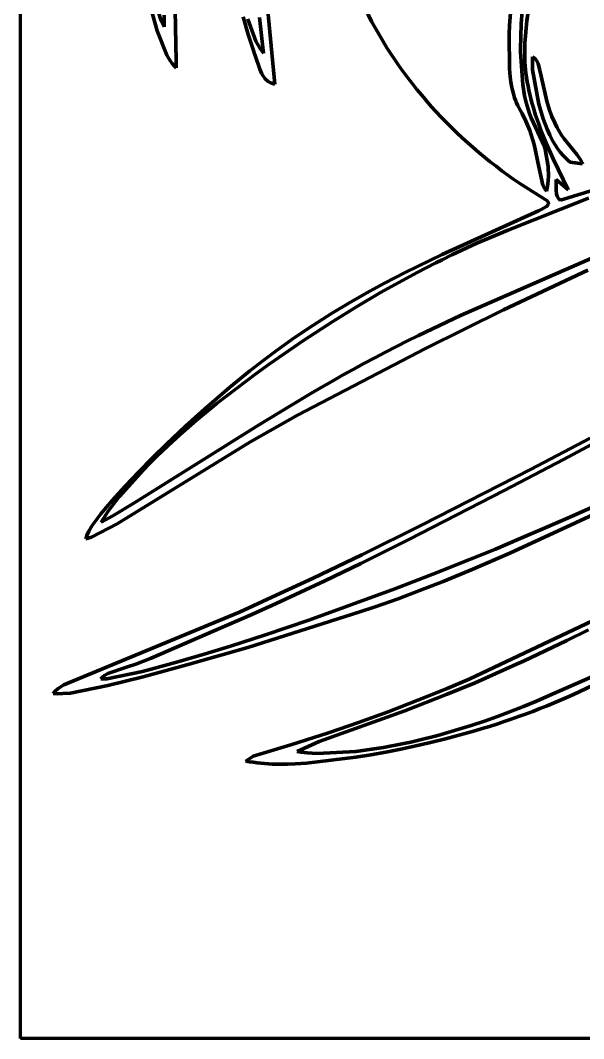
# Model space of a CAD drawing. Header units: millimetres. Extents: x 0 to 9.3, y 0 to 12.
# Drawn here: x 0 to 2.592, y 0 to 4.689 of the extents above; entities that cross this region are included whole.
import ezdxf

# ---------------------------------------------------------------- set-up
doc = ezdxf.new("R2010")
doc.units = ezdxf.units.MM
doc.layers.add('color#212121ff', color=7, linetype='CONTINUOUS', lineweight=100)
doc.layers.add('color#ffffffff', color=7, linetype='CONTINUOUS', lineweight=100)

msp = doc.modelspace()

# ---------------------------------------------------------------- linework, layer by layer
at = {"layer": 'color#212121ff'}
for p, q in [((0.7082, 4.9447), (0.7171, 4.5025)), ((1.1211, 4.9173), (1.1709, 4.3954)), ((0.625, 4.7584), (0.6477, 4.6873)), ((2.3393, 4.7388), (2.3315, 4.6873)), ((0.6187, 4.6787), (0.6041, 4.735)), ((0.6618, 4.6595), (0.6622, 4.7124)), ((1.0482, 4.6245), (1.0251, 4.705)), ((1.0462, 4.6938), (1.0839, 4.5928)), ((1.1048, 4.6607), (1.1007, 4.7019)), ((1.6166, 4.6841), (1.5986, 4.7182)), ((2.2563, 4.7234), (2.2507, 4.6648)), ((2.3049, 4.6735), (2.3096, 4.7319)), ((0.6296, 4.6414), (0.6187, 4.6787)), ((0.6477, 4.6873), (0.6618, 4.6595)), ((1.1092, 4.6195), (1.1048, 4.6607)), ((1.6353, 4.6504), (1.6166, 4.6841)), ((1.6521, 4.6209), (1.6353, 4.6504)), ((2.2507, 4.6648), (2.2498, 4.6255)), ((2.3019, 4.5566), (2.3049, 4.6735)), ((2.3274, 4.6529), (2.3242, 4.6184)), ((2.3315, 4.6873), (2.3274, 4.6529)), ((0.6737, 4.5289), (0.6296, 4.6414)), ((1.0738, 4.5448), (1.0482, 4.6245)), ((1.1139, 4.5783), (1.1092, 4.6195)), ((1.6694, 4.5917), (1.6521, 4.6209)), ((2.2498, 4.6255), (2.2515, 4.4652)), ((2.3242, 4.6184), (2.3221, 4.5838)), ((1.0839, 4.5928), (1.1045, 4.5564)), ((1.1045, 4.5564), (1.119, 4.5372)), ((1.119, 4.5372), (1.1139, 4.5783)), ((1.6872, 4.5628), (1.6694, 4.5917)), ((1.7056, 4.5343), (1.6872, 4.5628)), ((2.3019, 4.542), (2.3019, 4.5566)), ((2.3221, 4.5838), (2.3212, 4.5492)), ((2.3212, 4.5492), (2.3212, 4.5319)), ((0.6871, 4.5058), (0.6737, 4.5289)), ((0.6989, 4.4896), (0.6871, 4.5058)), ((0.7171, 4.5025), (0.7173, 4.4697)), ((1.0762, 4.5393), (1.0738, 4.5448)), ((1.0808, 4.5276), (1.0762, 4.5393)), ((1.1022, 4.4644), (1.0808, 4.5276)), ((1.7244, 4.5061), (1.7056, 4.5343)), ((1.7436, 4.4782), (1.7244, 4.5061)), ((2.312, 4.3937), (2.3019, 4.542)), ((2.3212, 4.5319), (2.3215, 4.5146)), ((2.3215, 4.5146), (2.3222, 4.4973)), ((2.3565, 4.4985), (2.3577, 4.5214)), ((2.3577, 4.5214), (2.3638, 4.5172)), ((2.3638, 4.5172), (2.369, 4.5126)), ((2.369, 4.5126), (2.3755, 4.5047)), ((2.3755, 4.5047), (2.3834, 4.4898)), ((0.7077, 4.4794), (0.6989, 4.4896)), ((0.7173, 4.4697), (0.7077, 4.4794)), ((1.1101, 4.4463), (1.1022, 4.4644)), ((1.7634, 4.4507), (1.7436, 4.4782)), ((2.2515, 4.4652), (2.2546, 4.4284)), ((2.3222, 4.4973), (2.3232, 4.4799)), ((2.3232, 4.4799), (2.3247, 4.4626)), ((2.3247, 4.4626), (2.3265, 4.4453)), ((2.3576, 4.4604), (2.3565, 4.4985)), ((2.386, 4.3027), (2.3576, 4.4604)), ((2.3834, 4.4898), (2.3974, 4.4325)), ((1.1163, 4.4351), (1.1101, 4.4463)), ((1.1197, 4.4298), (1.1163, 4.4351)), ((1.1234, 4.4248), (1.1197, 4.4298)), ((1.1273, 4.4201), (1.1234, 4.4248)), ((1.1315, 4.4156), (1.1273, 4.4201)), ((1.1361, 4.4115), (1.1315, 4.4156)), ((1.1409, 4.4078), (1.1361, 4.4115)), ((1.1461, 4.4044), (1.1409, 4.4078)), ((1.7836, 4.4235), (1.7634, 4.4507)), ((1.8043, 4.3967), (1.7836, 4.4235)), ((2.2546, 4.4284), (2.2578, 4.404)), ((2.3265, 4.4453), (2.3294, 4.4256)), ((2.3294, 4.4256), (2.3327, 4.4061)), ((2.3974, 4.4325), (2.4228, 4.3171)), ((1.1517, 4.4015), (1.1461, 4.4044)), ((1.1577, 4.399), (1.1517, 4.4015)), ((1.1641, 4.3969), (1.1577, 4.399)), ((1.1709, 4.3954), (1.1641, 4.3969)), ((1.8254, 4.3702), (1.8043, 4.3967)), ((1.8469, 4.344), (1.8254, 4.3702)), ((2.2578, 4.404), (2.2622, 4.38)), ((2.2622, 4.38), (2.2648, 4.368)), ((2.2648, 4.368), (2.2678, 4.3562)), ((2.3207, 4.3414), (2.312, 4.3937)), ((2.3327, 4.4061), (2.3363, 4.3866)), ((2.3363, 4.3866), (2.3403, 4.3673)), ((2.3403, 4.3673), (2.3447, 4.348)), ((1.8689, 4.3183), (1.8469, 4.344)), ((1.8913, 4.2928), (1.8689, 4.3183)), ((2.2678, 4.3562), (2.2711, 4.3444)), ((2.2711, 4.3444), (2.2748, 4.3327)), ((2.2748, 4.3327), (2.2789, 4.3212)), ((2.2789, 4.3212), (2.2834, 4.3097)), ((2.3278, 4.3104), (2.3207, 4.3414)), ((2.3447, 4.348), (2.3494, 4.3289)), ((2.3494, 4.3289), (2.3544, 4.3098)), ((2.4228, 4.3171), (2.4354, 4.276)), ((1.9141, 4.2678), (1.8913, 4.2928)), ((1.9373, 4.2431), (1.9141, 4.2678)), ((2.2834, 4.3097), (2.2883, 4.2984)), ((2.2883, 4.2984), (2.2937, 4.2871)), ((2.2937, 4.2871), (2.2995, 4.276)), ((2.2995, 4.276), (2.309, 4.2593)), ((2.3366, 4.2798), (2.3278, 4.3104)), ((2.3434, 4.2597), (2.3366, 4.2798)), ((2.3544, 4.3098), (2.3598, 4.2908)), ((2.3598, 4.2908), (2.3713, 4.253)), ((2.4062, 4.235), (2.386, 4.3027)), ((2.4354, 4.276), (2.4466, 4.2459)), ((1.9609, 4.2187), (1.9373, 4.2431)), ((2.309, 4.2593), (2.3261, 4.2252)), ((2.3261, 4.2252), (2.3444, 4.1812)), ((2.3512, 4.2398), (2.3434, 4.2597)), ((2.4104, 4.1115), (2.3512, 4.2398)), ((2.3713, 4.253), (2.3839, 4.2156)), ((2.4242, 4.1874), (2.4062, 4.235)), ((2.4466, 4.2459), (2.4595, 4.2165)), ((1.9849, 4.1948), (1.9609, 4.2187)), ((2.0092, 4.1712), (1.9849, 4.1948)), ((2.3444, 4.1812), (2.3649, 4.1176)), ((2.3839, 4.2156), (2.3975, 4.1784)), ((2.3975, 4.1784), (2.4196, 4.1233)), ((2.4367, 4.1596), (2.4242, 4.1874)), ((2.4595, 4.2165), (2.469, 4.1974)), ((2.469, 4.1974), (2.4795, 4.1787)), ((2.4795, 4.1787), (2.491, 4.1604)), ((2.0339, 4.148), (2.0092, 4.1712)), ((2.059, 4.1252), (2.0339, 4.148)), ((2.4508, 4.1328), (2.4367, 4.1596)), ((2.4612, 4.1155), (2.4508, 4.1328)), ((2.491, 4.1604), (2.5034, 4.1427)), ((2.5034, 4.1427), (2.5629, 4.0703)), ((2.0844, 4.1027), (2.059, 4.1252)), ((2.1102, 4.0806), (2.0844, 4.1027)), ((2.1362, 4.059), (2.1102, 4.0806)), ((2.3649, 4.1176), (2.3867, 4.0148)), ((2.4151, 4.0958), (2.4104, 4.1115)), ((2.4293, 4.0163), (2.4151, 4.0958)), ((2.4196, 4.1233), (2.4515, 4.0508)), ((2.4724, 4.0987), (2.4612, 4.1155)), ((2.4845, 4.0826), (2.4724, 4.0987)), ((2.4976, 4.0672), (2.4845, 4.0826)), ((2.1626, 4.0377), (2.1362, 4.059)), ((2.1893, 4.0168), (2.1626, 4.0377)), ((2.4515, 4.0508), (2.5211, 3.9087)), ((2.5045, 4.0598), (2.4976, 4.0672)), ((2.5116, 4.0526), (2.5045, 4.0598)), ((2.519, 4.0456), (2.5116, 4.0526)), ((2.5209, 4.0437), (2.519, 4.0456)), ((2.531, 4.0362), (2.5209, 4.0437)), ((2.5871, 4.0276), (2.531, 4.0362)), ((2.5629, 4.0703), (2.5791, 4.0458)), ((2.5791, 4.0458), (2.5854, 4.0323)), ((2.2164, 3.9963), (2.1893, 4.0168)), ((2.2437, 3.9763), (2.2164, 3.9963)), ((2.3867, 4.0148), (2.405, 3.9307)), ((2.4309, 3.9692), (2.4293, 4.0163)), ((2.5854, 4.0323), (2.5871, 4.0276)), ((2.2712, 3.9566), (2.2437, 3.9763)), ((2.2991, 3.9373), (2.2712, 3.9566)), ((2.4281, 3.9356), (2.4309, 3.9692)), ((2.4666, 3.9564), (2.4653, 3.9064)), ((2.5211, 3.9087), (2.4666, 3.9564)), ((2.4269, 3.8568), (2.2991, 3.9373)), ((2.405, 3.9307), (2.4142, 3.9126)), ((2.4142, 3.9126), (2.4216, 3.9025)), ((2.4216, 3.9025), (2.4232, 3.9091)), ((2.4232, 3.9091), (2.4281, 3.9356)), ((2.4653, 3.9064), (2.4673, 3.8888)), ((2.4863, 3.8608), (2.6765, 3.9194)), ((2.6147, 3.8707), (2.2397, 3.7213)), ((2.4282, 3.8542), (2.4269, 3.8568)), ((2.4292, 3.8516), (2.4282, 3.8542)), ((2.4298, 3.8492), (2.4292, 3.8516)), ((2.43, 3.8469), (2.4298, 3.8492)), ((2.4299, 3.8447), (2.43, 3.8469)), ((2.4673, 3.8888), (2.4705, 3.8791)), ((2.4705, 3.8791), (2.4737, 3.8731)), ((2.4737, 3.8731), (2.4779, 3.8677)), ((2.4779, 3.8677), (2.4804, 3.8652)), ((2.4804, 3.8652), (2.4832, 3.8629)), ((2.4832, 3.8629), (2.4863, 3.8608)), ((1.9412, 3.6111), (2.3839, 3.8115)), ((2.3839, 3.8115), (2.3962, 3.8185)), ((2.3962, 3.8185), (2.4219, 3.8322)), ((2.4219, 3.8322), (2.4267, 3.837)), ((2.4267, 3.837), (2.4288, 3.8407)), ((2.4288, 3.8407), (2.4299, 3.8447)), ((2.2397, 3.7213), (2.1003, 3.6627)), ((2.0252, 3.3295), (2.7762, 3.6583)), ((2.1003, 3.6627), (2.0314, 3.6314)), ((1.7713, 3.5284), (1.9412, 3.6111)), ((2.0314, 3.6314), (1.986, 3.6095)), ((1.9122, 3.5723), (1.8266, 3.5281)), ((1.9409, 3.5867), (1.9122, 3.5723)), ((1.986, 3.6095), (1.9409, 3.5867)), ((1.6755, 3.4784), (1.7713, 3.5284)), ((1.8266, 3.5281), (1.7419, 3.4823)), ((2.6117, 3.5385), (2.2233, 3.3559)), ((1.6081, 3.442), (1.6755, 3.4784)), ((1.7419, 3.4823), (1.658, 3.435)), ((1.5192, 3.3916), (1.6081, 3.442)), ((1.658, 3.435), (1.5474, 3.3697)), ((3.9666, 3.45), (2.4989, 2.6668)), ((1.4315, 3.339), (1.5192, 3.3916)), ((1.3453, 3.2842), (1.4315, 3.339)), ((1.5474, 3.3697), (1.4382, 3.3021)), ((1.8641, 3.2531), (2.0252, 3.3295)), ((2.2233, 3.3559), (1.8646, 3.1772)), ((1.2605, 3.2271), (1.3453, 3.2842)), ((1.4382, 3.3021), (1.3036, 3.2146)), ((1.7815, 3.2126), (1.8321, 3.2374)), ((1.8321, 3.2374), (1.8641, 3.2531)), ((1.3036, 3.2146), (1.1447, 3.1057)), ((1.1774, 3.1678), (1.2605, 3.2271)), ((1.7311, 3.1874), (1.7815, 3.2126)), ((1.1161, 3.1217), (1.1774, 3.1678)), ((1.8646, 3.1772), (1.2755, 2.8716)), ((1.6311, 3.1354), (1.6809, 3.1616)), ((1.6809, 3.1616), (1.7311, 3.1874)), ((1.0558, 3.0744), (1.1161, 3.1217)), ((1.1447, 3.1057), (1.0843, 3.0619)), ((1.532, 3.0818), (1.5814, 3.1088)), ((1.5814, 3.1088), (1.6311, 3.1354)), ((1.0843, 3.0619), (0.9062, 2.9264)), ((0.9629, 2.9983), (1.0558, 3.0744)), ((1.4339, 3.0266), (1.4829, 3.0544)), ((1.4829, 3.0544), (1.532, 3.0818)), ((1.3851, 2.9986), (1.4339, 3.0266)), ((0.849, 2.9006), (0.9629, 2.9983)), ((1.2396, 2.9126), (1.3364, 2.9702)), ((1.3364, 2.9702), (1.3851, 2.9986)), ((0.9062, 2.9264), (0.81, 2.8476)), ((1.0953, 2.8246), (1.2396, 2.9126)), ((0.7598, 2.8202), (0.849, 2.9006)), ((1.2755, 2.8716), (1.0558, 2.7465)), ((0.522, 2.4662), (1.0953, 2.8246)), ((0.6724, 2.7379), (0.7598, 2.8202)), ((0.81, 2.8476), (0.7349, 2.7823)), ((0.7349, 2.7823), (0.6799, 2.7319)), ((1.0558, 2.7465), (0.4448, 2.3706)), ((0.6082, 2.6748), (0.6724, 2.7379)), ((0.6799, 2.7319), (0.6262, 2.6802)), ((2.3472, 2.6208), (2.6224, 2.7652)), ((0.5452, 2.6105), (0.6082, 2.6748)), ((0.6262, 2.6802), (0.5912, 2.6448)), ((0.5912, 2.6448), (0.566, 2.6195)), ((2.4989, 2.6668), (2.2262, 2.5236)), ((0.566, 2.6195), (0.4544, 2.4953)), ((0.4834, 2.545), (0.5452, 2.6105)), ((1.8494, 2.3659), (2.3472, 2.6208)), ((0.4229, 2.4783), (0.4834, 2.545)), ((0.4544, 2.4953), (0.4045, 2.4284)), ((2.2262, 2.5236), (1.7877, 2.2981)), ((0.3699, 2.416), (0.4229, 2.4783)), ((0.426, 2.4074), (0.522, 2.4662)), ((2.5292, 2.4013), (2.6427, 2.4522)), ((2.7481, 2.4654), (2.5556, 2.3755)), ((0.3302, 2.3622), (0.3699, 2.416)), ((0.4045, 2.4284), (0.3723, 2.3783)), ((0.3723, 2.3783), (0.426, 2.4074)), ((2.4153, 2.3514), (2.5292, 2.4013)), ((0.3156, 2.3365), (0.3302, 2.3622)), ((0.4448, 2.3706), (0.3281, 2.3092)), ((1.5709, 2.2282), (1.8494, 2.3659)), ((2.5556, 2.3755), (2.2528, 2.2356)), ((2.3009, 2.3024), (2.4153, 2.3514)), ((0.3013, 2.3021), (0.3064, 2.3162)), ((0.3281, 2.3092), (0.3013, 2.3021)), ((0.3064, 2.3162), (0.3156, 2.3365)), ((1.7877, 2.2981), (1.5669, 2.1884)), ((2.1861, 2.2545), (2.3009, 2.3024)), ((2.0709, 2.2074), (2.1861, 2.2545)), ((1.3468, 2.1206), (1.5709, 2.2282)), ((1.8976, 2.1383), (2.0709, 2.2074)), ((2.2528, 2.2356), (2.0827, 2.1618)), ((1.5669, 2.1884), (1.4005, 2.108)), ((2.0827, 2.1618), (1.9457, 2.1054)), ((1.1779, 2.0417), (1.3468, 2.1206)), ((1.7236, 2.0709), (1.8976, 2.1383)), ((1.4005, 2.108), (1.289, 2.0554)), ((1.3272, 1.9267), (1.7236, 2.0709)), ((1.8422, 2.0648), (1.738, 2.0258)), ((1.9457, 2.1054), (1.8422, 2.0648)), ((1.0083, 1.9645), (1.1779, 2.0417)), ((1.289, 2.0554), (1.1771, 2.0038)), ((1.738, 2.0258), (1.6333, 1.9886)), ((1.1771, 2.0038), (1.0648, 1.9531)), ((1.6333, 1.9886), (1.563, 1.9648)), ((2.0648, 1.6555), (2.7821, 1.9952)), ((0.2632, 1.6553), (0.9829, 1.9529)), ((1.0648, 1.9531), (0.9519, 1.9035)), ((0.9829, 1.9529), (1.0083, 1.9645)), ((1.563, 1.9648), (1.0464, 1.8014)), ((1.1275, 1.8587), (1.3272, 1.9267)), ((0.8953, 1.8792), (0.6024, 1.7514)), ((0.9519, 1.9035), (0.8953, 1.8792)), ((2.6141, 1.8828), (2.515, 1.8339)), ((3.2189, 1.9054), (2.5453, 1.5845)), ((0.9669, 1.807), (1.1275, 1.8587)), ((2.515, 1.8339), (2.4154, 1.7859)), ((2.4337, 1.5795), (3.0811, 1.8652)), ((1.0464, 1.8014), (0.7661, 1.7205)), ((0.8459, 1.77), (0.9669, 1.807)), ((2.4154, 1.7859), (2.3154, 1.7389)), ((0.6024, 1.7514), (0.5312, 1.7248)), ((0.7244, 1.7346), (0.8459, 1.77)), ((2.3154, 1.7389), (2.2838, 1.724)), ((0.3975, 1.6575), (0.5616, 1.6902)), ((0.4877, 1.7108), (0.4026, 1.6812)), ((0.5312, 1.7248), (0.4877, 1.7108)), ((0.5616, 1.6902), (0.6024, 1.701)), ((0.7661, 1.7205), (0.5649, 1.6666)), ((0.6024, 1.701), (0.7244, 1.7346)), ((2.2838, 1.724), (2.1887, 1.6807)), ((0.2004, 1.6286), (0.2632, 1.6553)), ((0.377, 1.6634), (0.3706, 1.6568)), ((0.3706, 1.6568), (0.3975, 1.6575)), ((0.3874, 1.6719), (0.377, 1.6634)), ((0.4026, 1.6812), (0.3874, 1.6719)), ((0.5649, 1.6666), (0.4031, 1.6261)), ((1.9643, 1.6127), (2.0648, 1.6555)), ((2.1887, 1.6807), (2.0929, 1.639)), ((0.1515, 1.5892), (0.1603, 1.5999)), ((0.1603, 1.5999), (0.1737, 1.612)), ((0.1737, 1.612), (0.2004, 1.6286)), ((0.4031, 1.6261), (0.2305, 1.5913)), ((1.8293, 1.5578), (1.9643, 1.6127)), ((2.0929, 1.639), (1.9641, 1.5856)), ((0.1691, 1.5883), (0.1515, 1.5892)), ((0.1955, 1.5885), (0.1691, 1.5883)), ((0.2305, 1.5913), (0.1955, 1.5885)), ((1.6934, 1.5055), (1.8293, 1.5578)), ((1.9641, 1.5856), (1.7693, 1.5097)), ((2.3156, 1.5299), (2.3749, 1.5542)), ((2.3749, 1.5542), (2.4337, 1.5795)), ((2.4887, 1.5596), (2.4563, 1.5459)), ((2.5209, 1.5737), (2.4887, 1.5596)), ((2.5453, 1.5845), (2.5209, 1.5737)), ((1.7693, 1.5097), (1.3756, 1.3687)), ((1.5564, 1.4558), (1.6934, 1.5055)), ((2.1958, 1.4839), (2.2559, 1.5064)), ((2.2559, 1.5064), (2.3156, 1.5299)), ((2.3584, 1.5069), (2.3255, 1.4946)), ((2.3912, 1.5195), (2.3584, 1.5069)), ((2.4238, 1.5326), (2.3912, 1.5195)), ((2.4563, 1.5459), (2.4238, 1.5326)), ((1.4187, 1.4084), (1.5564, 1.4558)), ((2.0745, 1.442), (2.1354, 1.4624)), ((2.1354, 1.4624), (2.1958, 1.4839)), ((2.2261, 1.4596), (2.1928, 1.4485)), ((2.2594, 1.4709), (2.2261, 1.4596)), ((2.2925, 1.4826), (2.2594, 1.4709)), ((2.3255, 1.4946), (2.2925, 1.4826)), ((1.2453, 1.3526), (1.4187, 1.4084)), ((1.9518, 1.4049), (1.9826, 1.4137)), ((1.9826, 1.4137), (2.0133, 1.4229)), ((2.0133, 1.4229), (2.044, 1.4323)), ((2.0583, 1.4077), (2.0245, 1.3982)), ((2.044, 1.4323), (2.0745, 1.442)), ((2.0921, 1.4174), (2.0583, 1.4077)), ((2.1257, 1.4275), (2.0921, 1.4174)), ((2.1593, 1.4379), (2.1257, 1.4275)), ((2.1928, 1.4485), (2.1593, 1.4379)), ((1.3756, 1.3687), (1.2732, 1.3229)), ((1.7651, 1.359), (1.7964, 1.3658)), ((1.7964, 1.3658), (1.8277, 1.3729)), ((1.8883, 1.3634), (1.8198, 1.3477)), ((1.8277, 1.3729), (1.8588, 1.3804)), ((1.8588, 1.3804), (1.8899, 1.3882)), ((1.9565, 1.3802), (1.8883, 1.3634)), ((1.8899, 1.3882), (1.9209, 1.3964)), ((1.9209, 1.3964), (1.9518, 1.4049)), ((2.0245, 1.3982), (1.9565, 1.3802)), ((1.0709, 1.3004), (1.2453, 1.3526)), ((1.2732, 1.3229), (1.2916, 1.3193)), ((1.2916, 1.3193), (1.3195, 1.3154)), ((1.3195, 1.3154), (1.3661, 1.3123)), ((1.3661, 1.3123), (1.5437, 1.3226)), ((1.5437, 1.3226), (1.5756, 1.3266)), ((1.5756, 1.3266), (1.6073, 1.331)), ((1.6073, 1.331), (1.639, 1.3358)), ((1.682, 1.3197), (1.6129, 1.3073)), ((1.639, 1.3358), (1.6707, 1.341)), ((1.6707, 1.341), (1.7022, 1.3466)), ((1.751, 1.3332), (1.682, 1.3197)), ((1.7022, 1.3466), (1.7337, 1.3526)), ((1.7337, 1.3526), (1.7651, 1.359)), ((1.8198, 1.3477), (1.751, 1.3332)), ((1.0373, 1.2784), (1.0709, 1.3004)), ((1.0547, 1.2752), (1.0373, 1.2784)), ((1.072, 1.2724), (1.0547, 1.2752)), ((1.0894, 1.27), (1.072, 1.2724)), ((1.1068, 1.2681), (1.0894, 1.27)), ((1.1242, 1.2665), (1.1068, 1.2681)), ((1.1417, 1.2652), (1.1242, 1.2665)), ((1.3168, 1.2689), (1.2642, 1.2652)), ((1.5436, 1.2959), (1.3168, 1.2689)), ((1.6129, 1.3073), (1.5436, 1.2959)), ((1.1591, 1.2643), (1.1417, 1.2652)), ((1.1941, 1.2635), (1.1591, 1.2643)), ((1.2292, 1.2639), (1.1941, 1.2635)), ((1.2642, 1.2652), (1.2292, 1.2639))]:
    msp.add_line(p, q, dxfattribs=at)
at = {"layer": 'color#ffffffff'}
for p, q in [((0, 0), (0, 12.0417)), ((0.7171, 4.5025), (0.7082, 4.9447)), ((1.1709, 4.3954), (1.1211, 4.9173)), ((0.6477, 4.6873), (0.625, 4.7584)), ((2.3315, 4.6873), (2.3393, 4.7388)), ((0.6041, 4.735), (0.6187, 4.6787)), ((0.6622, 4.7124), (0.6618, 4.6595)), ((1.0251, 4.705), (1.0482, 4.6245)), ((1.0839, 4.5928), (1.0462, 4.6938)), ((1.1007, 4.7019), (1.1048, 4.6607)), ((1.5986, 4.7182), (1.6166, 4.6841)), ((2.2507, 4.6648), (2.2563, 4.7234)), ((2.3096, 4.7319), (2.3049, 4.6735)), ((0.6187, 4.6787), (0.6296, 4.6414)), ((0.6618, 4.6595), (0.6477, 4.6873)), ((1.1048, 4.6607), (1.1092, 4.6195)), ((1.6166, 4.6841), (1.6353, 4.6504)), ((1.6353, 4.6504), (1.6521, 4.6209)), ((2.2498, 4.6255), (2.2507, 4.6648)), ((2.3049, 4.6735), (2.3019, 4.5566)), ((2.3242, 4.6184), (2.3274, 4.6529)), ((2.3274, 4.6529), (2.3315, 4.6873)), ((0.6296, 4.6414), (0.6737, 4.5289)), ((1.0482, 4.6245), (1.0738, 4.5448)), ((1.1092, 4.6195), (1.1139, 4.5783)), ((1.6521, 4.6209), (1.6694, 4.5917)), ((2.2515, 4.4652), (2.2498, 4.6255)), ((2.3221, 4.5838), (2.3242, 4.6184)), ((1.1045, 4.5564), (1.0839, 4.5928)), ((1.119, 4.5372), (1.1045, 4.5564)), ((1.1139, 4.5783), (1.119, 4.5372)), ((1.6694, 4.5917), (1.6872, 4.5628)), ((1.6872, 4.5628), (1.7056, 4.5343)), ((2.3019, 4.5566), (2.3019, 4.542)), ((2.3212, 4.5492), (2.3221, 4.5838)), ((2.3212, 4.5319), (2.3212, 4.5492)), ((0.6737, 4.5289), (0.6871, 4.5058)), ((0.6871, 4.5058), (0.6989, 4.4896)), ((0.7173, 4.4697), (0.7171, 4.5025)), ((1.0738, 4.5448), (1.0762, 4.5393)), ((1.0762, 4.5393), (1.0808, 4.5276)), ((1.0808, 4.5276), (1.1022, 4.4644)), ((1.7056, 4.5343), (1.7244, 4.5061)), ((1.7244, 4.5061), (1.7436, 4.4782)), ((2.3019, 4.542), (2.312, 4.3937)), ((2.3215, 4.5146), (2.3212, 4.5319)), ((2.3222, 4.4973), (2.3215, 4.5146)), ((2.3577, 4.5214), (2.3565, 4.4985)), ((2.3638, 4.5172), (2.3577, 4.5214)), ((2.369, 4.5126), (2.3638, 4.5172)), ((2.3755, 4.5047), (2.369, 4.5126)), ((2.3834, 4.4898), (2.3755, 4.5047)), ((0.6989, 4.4896), (0.7077, 4.4794)), ((0.7077, 4.4794), (0.7173, 4.4697)), ((1.1022, 4.4644), (1.1101, 4.4463)), ((1.7436, 4.4782), (1.7634, 4.4507)), ((2.2546, 4.4284), (2.2515, 4.4652)), ((2.3232, 4.4799), (2.3222, 4.4973)), ((2.3247, 4.4626), (2.3232, 4.4799)), ((2.3265, 4.4453), (2.3247, 4.4626)), ((2.3565, 4.4985), (2.3576, 4.4604)), ((2.3576, 4.4604), (2.386, 4.3027)), ((2.3974, 4.4325), (2.3834, 4.4898)), ((1.1101, 4.4463), (1.1163, 4.4351)), ((1.1163, 4.4351), (1.1197, 4.4298)), ((1.1197, 4.4298), (1.1234, 4.4248)), ((1.1234, 4.4248), (1.1273, 4.4201)), ((1.1273, 4.4201), (1.1315, 4.4156)), ((1.1315, 4.4156), (1.1361, 4.4115)), ((1.1361, 4.4115), (1.1409, 4.4078)), ((1.1409, 4.4078), (1.1461, 4.4044)), ((1.7634, 4.4507), (1.7836, 4.4235)), ((1.7836, 4.4235), (1.8043, 4.3967)), ((2.2578, 4.404), (2.2546, 4.4284)), ((2.3294, 4.4256), (2.3265, 4.4453)), ((2.3327, 4.4061), (2.3294, 4.4256)), ((2.4228, 4.3171), (2.3974, 4.4325)), ((1.1461, 4.4044), (1.1517, 4.4015)), ((1.1517, 4.4015), (1.1577, 4.399)), ((1.1577, 4.399), (1.1641, 4.3969)), ((1.1641, 4.3969), (1.1709, 4.3954)), ((1.8043, 4.3967), (1.8254, 4.3702)), ((1.8254, 4.3702), (1.8469, 4.344)), ((2.2622, 4.38), (2.2578, 4.404)), ((2.2648, 4.368), (2.2622, 4.38)), ((2.2678, 4.3562), (2.2648, 4.368)), ((2.312, 4.3937), (2.3207, 4.3414)), ((2.3363, 4.3866), (2.3327, 4.4061)), ((2.3403, 4.3673), (2.3363, 4.3866)), ((2.3447, 4.348), (2.3403, 4.3673)), ((1.8469, 4.344), (1.8689, 4.3183)), ((1.8689, 4.3183), (1.8913, 4.2928)), ((2.2711, 4.3444), (2.2678, 4.3562)), ((2.2748, 4.3327), (2.2711, 4.3444)), ((2.2789, 4.3212), (2.2748, 4.3327)), ((2.2834, 4.3097), (2.2789, 4.3212)), ((2.3207, 4.3414), (2.3278, 4.3104)), ((2.3494, 4.3289), (2.3447, 4.348)), ((2.3544, 4.3098), (2.3494, 4.3289)), ((2.4354, 4.276), (2.4228, 4.3171)), ((1.8913, 4.2928), (1.9141, 4.2678)), ((1.9141, 4.2678), (1.9373, 4.2431)), ((2.2883, 4.2984), (2.2834, 4.3097)), ((2.2937, 4.2871), (2.2883, 4.2984)), ((2.2995, 4.276), (2.2937, 4.2871)), ((2.309, 4.2593), (2.2995, 4.276)), ((2.3278, 4.3104), (2.3366, 4.2798)), ((2.3366, 4.2798), (2.3434, 4.2597)), ((2.3598, 4.2908), (2.3544, 4.3098)), ((2.3713, 4.253), (2.3598, 4.2908)), ((2.386, 4.3027), (2.4062, 4.235)), ((2.4466, 4.2459), (2.4354, 4.276)), ((1.9373, 4.2431), (1.9609, 4.2187)), ((2.3261, 4.2252), (2.309, 4.2593)), ((2.3444, 4.1812), (2.3261, 4.2252)), ((2.3434, 4.2597), (2.3512, 4.2398)), ((2.3512, 4.2398), (2.4104, 4.1115)), ((2.3839, 4.2156), (2.3713, 4.253)), ((2.4062, 4.235), (2.4242, 4.1874)), ((2.4595, 4.2165), (2.4466, 4.2459)), ((1.9609, 4.2187), (1.9849, 4.1948)), ((1.9849, 4.1948), (2.0092, 4.1712)), ((2.3649, 4.1176), (2.3444, 4.1812)), ((2.3975, 4.1784), (2.3839, 4.2156)), ((2.4196, 4.1233), (2.3975, 4.1784)), ((2.4242, 4.1874), (2.4367, 4.1596)), ((2.469, 4.1974), (2.4595, 4.2165)), ((2.4795, 4.1787), (2.469, 4.1974)), ((2.491, 4.1604), (2.4795, 4.1787)), ((2.0092, 4.1712), (2.0339, 4.148)), ((2.0339, 4.148), (2.059, 4.1252)), ((2.4367, 4.1596), (2.4508, 4.1328)), ((2.4508, 4.1328), (2.4612, 4.1155)), ((2.5034, 4.1427), (2.491, 4.1604)), ((2.5629, 4.0703), (2.5034, 4.1427)), ((2.059, 4.1252), (2.0844, 4.1027)), ((2.0844, 4.1027), (2.1102, 4.0806)), ((2.1102, 4.0806), (2.1362, 4.059)), ((2.3867, 4.0148), (2.3649, 4.1176)), ((2.4104, 4.1115), (2.4151, 4.0958)), ((2.4151, 4.0958), (2.4293, 4.0163)), ((2.4515, 4.0508), (2.4196, 4.1233)), ((2.4612, 4.1155), (2.4724, 4.0987)), ((2.4724, 4.0987), (2.4845, 4.0826)), ((2.4845, 4.0826), (2.4976, 4.0672)), ((2.1362, 4.059), (2.1626, 4.0377)), ((2.1626, 4.0377), (2.1893, 4.0168)), ((2.5211, 3.9087), (2.4515, 4.0508)), ((2.4976, 4.0672), (2.5045, 4.0598)), ((2.5045, 4.0598), (2.5116, 4.0526)), ((2.5116, 4.0526), (2.519, 4.0456)), ((2.519, 4.0456), (2.5209, 4.0437)), ((2.5209, 4.0437), (2.531, 4.0362)), ((2.531, 4.0362), (2.5871, 4.0276)), ((2.5791, 4.0458), (2.5629, 4.0703)), ((2.5854, 4.0323), (2.5791, 4.0458)), ((2.1893, 4.0168), (2.2164, 3.9963)), ((2.2164, 3.9963), (2.2437, 3.9763)), ((2.405, 3.9307), (2.3867, 4.0148)), ((2.4293, 4.0163), (2.4309, 3.9692)), ((2.5871, 4.0276), (2.5854, 4.0323)), ((2.2437, 3.9763), (2.2712, 3.9566)), ((2.2712, 3.9566), (2.2991, 3.9373)), ((2.4309, 3.9692), (2.4281, 3.9356)), ((2.4653, 3.9064), (2.4666, 3.9564)), ((2.4666, 3.9564), (2.5211, 3.9087)), ((2.2991, 3.9373), (2.4269, 3.8568)), ((2.4142, 3.9126), (2.405, 3.9307)), ((2.4216, 3.9025), (2.4142, 3.9126)), ((2.4232, 3.9091), (2.4216, 3.9025)), ((2.4281, 3.9356), (2.4232, 3.9091)), ((2.4673, 3.8888), (2.4653, 3.9064)), ((2.6765, 3.9194), (2.4863, 3.8608)), ((2.2397, 3.7213), (2.6147, 3.8707)), ((2.4269, 3.8568), (2.4282, 3.8542)), ((2.4282, 3.8542), (2.4292, 3.8516)), ((2.4292, 3.8516), (2.4298, 3.8492)), ((2.4298, 3.8492), (2.43, 3.8469)), ((2.43, 3.8469), (2.4299, 3.8447)), ((2.4705, 3.8791), (2.4673, 3.8888)), ((2.4737, 3.8731), (2.4705, 3.8791)), ((2.4779, 3.8677), (2.4737, 3.8731)), ((2.4804, 3.8652), (2.4779, 3.8677)), ((2.4832, 3.8629), (2.4804, 3.8652)), ((2.4863, 3.8608), (2.4832, 3.8629)), ((2.3839, 3.8115), (1.9412, 3.6111)), ((2.3962, 3.8185), (2.3839, 3.8115)), ((2.4219, 3.8322), (2.3962, 3.8185)), ((2.4267, 3.837), (2.4219, 3.8322)), ((2.4288, 3.8407), (2.4267, 3.837)), ((2.4299, 3.8447), (2.4288, 3.8407)), ((2.1003, 3.6627), (2.2397, 3.7213)), ((2.7762, 3.6583), (2.0252, 3.3295)), ((2.0314, 3.6314), (2.1003, 3.6627)), ((1.9412, 3.6111), (1.7713, 3.5284)), ((1.986, 3.6095), (2.0314, 3.6314)), ((1.8266, 3.5281), (1.9122, 3.5723)), ((1.9122, 3.5723), (1.9409, 3.5867)), ((1.9409, 3.5867), (1.986, 3.6095)), ((1.7713, 3.5284), (1.6755, 3.4784)), ((1.7419, 3.4823), (1.8266, 3.5281)), ((2.2233, 3.3559), (2.6117, 3.5385)), ((1.6755, 3.4784), (1.6081, 3.442)), ((1.658, 3.435), (1.7419, 3.4823)), ((1.6081, 3.442), (1.5192, 3.3916)), ((1.5474, 3.3697), (1.658, 3.435)), ((2.4989, 2.6668), (3.9666, 3.45)), ((1.5192, 3.3916), (1.4315, 3.339)), ((1.4315, 3.339), (1.3453, 3.2842)), ((1.4382, 3.3021), (1.5474, 3.3697)), ((2.0252, 3.3295), (1.8641, 3.2531)), ((1.8646, 3.1772), (2.2233, 3.3559)), ((1.3453, 3.2842), (1.2605, 3.2271)), ((1.3036, 3.2146), (1.4382, 3.3021)), ((1.8321, 3.2374), (1.7815, 3.2126)), ((1.8641, 3.2531), (1.8321, 3.2374)), ((1.1447, 3.1057), (1.3036, 3.2146)), ((1.2605, 3.2271), (1.1774, 3.1678)), ((1.7815, 3.2126), (1.7311, 3.1874)), ((1.1774, 3.1678), (1.1161, 3.1217)), ((1.2755, 2.8716), (1.8646, 3.1772)), ((1.6809, 3.1616), (1.6311, 3.1354)), ((1.7311, 3.1874), (1.6809, 3.1616)), ((1.1161, 3.1217), (1.0558, 3.0744)), ((1.0843, 3.0619), (1.1447, 3.1057)), ((1.5814, 3.1088), (1.532, 3.0818)), ((1.6311, 3.1354), (1.5814, 3.1088)), ((0.9062, 2.9264), (1.0843, 3.0619)), ((1.0558, 3.0744), (0.9629, 2.9983)), ((1.4829, 3.0544), (1.4339, 3.0266)), ((1.532, 3.0818), (1.4829, 3.0544)), ((1.4339, 3.0266), (1.3851, 2.9986)), ((0.9629, 2.9983), (0.849, 2.9006)), ((1.3364, 2.9702), (1.2396, 2.9126)), ((1.3851, 2.9986), (1.3364, 2.9702)), ((0.81, 2.8476), (0.9062, 2.9264)), ((1.2396, 2.9126), (1.0953, 2.8246)), ((0.849, 2.9006), (0.7598, 2.8202)), ((1.0558, 2.7465), (1.2755, 2.8716)), ((1.0953, 2.8246), (0.522, 2.4662)), ((0.7598, 2.8202), (0.6724, 2.7379)), ((0.7349, 2.7823), (0.81, 2.8476)), ((0.6799, 2.7319), (0.7349, 2.7823)), ((0.4448, 2.3706), (1.0558, 2.7465)), ((0.6724, 2.7379), (0.6082, 2.6748)), ((0.6262, 2.6802), (0.6799, 2.7319)), ((2.6224, 2.7652), (2.3472, 2.6208)), ((0.6082, 2.6748), (0.5452, 2.6105)), ((0.5912, 2.6448), (0.6262, 2.6802)), ((0.566, 2.6195), (0.5912, 2.6448)), ((2.2262, 2.5236), (2.4989, 2.6668)), ((0.4544, 2.4953), (0.566, 2.6195)), ((0.5452, 2.6105), (0.4834, 2.545)), ((2.3472, 2.6208), (1.8494, 2.3659)), ((0.4834, 2.545), (0.4229, 2.4783)), ((0.4045, 2.4284), (0.4544, 2.4953)), ((1.7877, 2.2981), (2.2262, 2.5236)), ((0.4229, 2.4783), (0.3699, 2.416)), ((0.522, 2.4662), (0.426, 2.4074)), ((2.6427, 2.4522), (2.5292, 2.4013)), ((2.5556, 2.3755), (2.7481, 2.4654)), ((0.3699, 2.416), (0.3302, 2.3622)), ((0.3723, 2.3783), (0.4045, 2.4284)), ((0.426, 2.4074), (0.3723, 2.3783)), ((2.5292, 2.4013), (2.4153, 2.3514)), ((0.3302, 2.3622), (0.3156, 2.3365)), ((0.3281, 2.3092), (0.4448, 2.3706)), ((1.8494, 2.3659), (1.5709, 2.2282)), ((2.2528, 2.2356), (2.5556, 2.3755)), ((2.4153, 2.3514), (2.3009, 2.3024)), ((0.3064, 2.3162), (0.3013, 2.3021)), ((0.3013, 2.3021), (0.3281, 2.3092)), ((0.3156, 2.3365), (0.3064, 2.3162)), ((1.5669, 2.1884), (1.7877, 2.2981)), ((2.3009, 2.3024), (2.1861, 2.2545)), ((2.1861, 2.2545), (2.0709, 2.2074)), ((1.5709, 2.2282), (1.3468, 2.1206)), ((2.0709, 2.2074), (1.8976, 2.1383)), ((2.0827, 2.1618), (2.2528, 2.2356)), ((1.4005, 2.108), (1.5669, 2.1884)), ((1.9457, 2.1054), (2.0827, 2.1618)), ((1.3468, 2.1206), (1.1779, 2.0417)), ((1.8976, 2.1383), (1.7236, 2.0709)), ((1.289, 2.0554), (1.4005, 2.108)), ((1.7236, 2.0709), (1.3272, 1.9267)), ((1.738, 2.0258), (1.8422, 2.0648)), ((1.8422, 2.0648), (1.9457, 2.1054)), ((1.1779, 2.0417), (1.0083, 1.9645)), ((1.1771, 2.0038), (1.289, 2.0554)), ((1.6333, 1.9886), (1.738, 2.0258)), ((1.0648, 1.9531), (1.1771, 2.0038)), ((1.563, 1.9648), (1.6333, 1.9886)), ((2.7821, 1.9952), (2.0648, 1.6555)), ((0.9829, 1.9529), (0.2632, 1.6553)), ((0.9519, 1.9035), (1.0648, 1.9531)), ((1.0083, 1.9645), (0.9829, 1.9529)), ((1.0464, 1.8014), (1.563, 1.9648)), ((1.3272, 1.9267), (1.1275, 1.8587)), ((0.6024, 1.7514), (0.8953, 1.8792)), ((0.8953, 1.8792), (0.9519, 1.9035)), ((2.515, 1.8339), (2.6141, 1.8828)), ((2.5453, 1.5845), (3.2189, 1.9054)), ((1.1275, 1.8587), (0.9669, 1.807)), ((2.4154, 1.7859), (2.515, 1.8339)), ((3.0811, 1.8652), (2.4337, 1.5795)), ((0.7661, 1.7205), (1.0464, 1.8014)), ((0.9669, 1.807), (0.8459, 1.77)), ((2.3154, 1.7389), (2.4154, 1.7859)), ((0.5312, 1.7248), (0.6024, 1.7514)), ((0.8459, 1.77), (0.7244, 1.7346)), ((2.2838, 1.724), (2.3154, 1.7389)), ((0.5616, 1.6902), (0.3975, 1.6575)), ((0.4026, 1.6812), (0.4877, 1.7108)), ((0.4877, 1.7108), (0.5312, 1.7248)), ((0.6024, 1.701), (0.5616, 1.6902)), ((0.5649, 1.6666), (0.7661, 1.7205)), ((0.7244, 1.7346), (0.6024, 1.701)), ((2.1887, 1.6807), (2.2838, 1.724)), ((0.2632, 1.6553), (0.2004, 1.6286)), ((0.3706, 1.6568), (0.377, 1.6634)), ((0.3975, 1.6575), (0.3706, 1.6568)), ((0.377, 1.6634), (0.3874, 1.6719)), ((0.3874, 1.6719), (0.4026, 1.6812)), ((0.4031, 1.6261), (0.5649, 1.6666)), ((2.0648, 1.6555), (1.9643, 1.6127)), ((2.0929, 1.639), (2.1887, 1.6807)), ((0.1603, 1.5999), (0.1515, 1.5892)), ((0.1737, 1.612), (0.1603, 1.5999)), ((0.2004, 1.6286), (0.1737, 1.612)), ((0.2305, 1.5913), (0.4031, 1.6261)), ((1.9643, 1.6127), (1.8293, 1.5578)), ((1.9641, 1.5856), (2.0929, 1.639)), ((0.1515, 1.5892), (0.1691, 1.5883)), ((0.1691, 1.5883), (0.1955, 1.5885)), ((0.1955, 1.5885), (0.2305, 1.5913)), ((1.8293, 1.5578), (1.6934, 1.5055)), ((1.7693, 1.5097), (1.9641, 1.5856)), ((2.3749, 1.5542), (2.3156, 1.5299)), ((2.4337, 1.5795), (2.3749, 1.5542)), ((2.4563, 1.5459), (2.4887, 1.5596)), ((2.4887, 1.5596), (2.5209, 1.5737)), ((2.5209, 1.5737), (2.5453, 1.5845)), ((1.3756, 1.3687), (1.7693, 1.5097)), ((1.6934, 1.5055), (1.5564, 1.4558)), ((2.2559, 1.5064), (2.1958, 1.4839)), ((2.3156, 1.5299), (2.2559, 1.5064)), ((2.3255, 1.4946), (2.3584, 1.5069)), ((2.3584, 1.5069), (2.3912, 1.5195)), ((2.3912, 1.5195), (2.4238, 1.5326)), ((2.4238, 1.5326), (2.4563, 1.5459)), ((1.5564, 1.4558), (1.4187, 1.4084)), ((2.1354, 1.4624), (2.0745, 1.442)), ((2.1958, 1.4839), (2.1354, 1.4624)), ((2.1928, 1.4485), (2.2261, 1.4596)), ((2.2261, 1.4596), (2.2594, 1.4709)), ((2.2594, 1.4709), (2.2925, 1.4826)), ((2.2925, 1.4826), (2.3255, 1.4946)), ((1.4187, 1.4084), (1.2453, 1.3526)), ((1.9826, 1.4137), (1.9518, 1.4049)), ((2.0133, 1.4229), (1.9826, 1.4137)), ((2.044, 1.4323), (2.0133, 1.4229)), ((2.0245, 1.3982), (2.0583, 1.4077)), ((2.0745, 1.442), (2.044, 1.4323)), ((2.0583, 1.4077), (2.0921, 1.4174)), ((2.0921, 1.4174), (2.1257, 1.4275)), ((2.1257, 1.4275), (2.1593, 1.4379)), ((2.1593, 1.4379), (2.1928, 1.4485)), ((1.2732, 1.3229), (1.3756, 1.3687)), ((1.7964, 1.3658), (1.7651, 1.359)), ((1.8277, 1.3729), (1.7964, 1.3658)), ((1.8198, 1.3477), (1.8883, 1.3634)), ((1.8588, 1.3804), (1.8277, 1.3729)), ((1.8899, 1.3882), (1.8588, 1.3804)), ((1.8883, 1.3634), (1.9565, 1.3802)), ((1.9209, 1.3964), (1.8899, 1.3882)), ((1.9518, 1.4049), (1.9209, 1.3964)), ((1.9565, 1.3802), (2.0245, 1.3982)), ((1.2453, 1.3526), (1.0709, 1.3004)), ((1.2916, 1.3193), (1.2732, 1.3229)), ((1.3195, 1.3154), (1.2916, 1.3193)), ((1.3661, 1.3123), (1.3195, 1.3154)), ((1.5437, 1.3226), (1.3661, 1.3123)), ((1.5756, 1.3266), (1.5437, 1.3226)), ((1.6073, 1.331), (1.5756, 1.3266)), ((1.639, 1.3358), (1.6073, 1.331)), ((1.6129, 1.3073), (1.682, 1.3197)), ((1.6707, 1.341), (1.639, 1.3358)), ((1.7022, 1.3466), (1.6707, 1.341)), ((1.682, 1.3197), (1.751, 1.3332)), ((1.7337, 1.3526), (1.7022, 1.3466)), ((1.7651, 1.359), (1.7337, 1.3526)), ((1.751, 1.3332), (1.8198, 1.3477)), ((1.0709, 1.3004), (1.0373, 1.2784)), ((1.0373, 1.2784), (1.0547, 1.2752)), ((1.0547, 1.2752), (1.072, 1.2724)), ((1.072, 1.2724), (1.0894, 1.27)), ((1.0894, 1.27), (1.1068, 1.2681)), ((1.1068, 1.2681), (1.1242, 1.2665)), ((1.1242, 1.2665), (1.1417, 1.2652)), ((1.2642, 1.2652), (1.3168, 1.2689)), ((1.3168, 1.2689), (1.5436, 1.2959)), ((1.5436, 1.2959), (1.6129, 1.3073)), ((1.1417, 1.2652), (1.1591, 1.2643)), ((1.1591, 1.2643), (1.1941, 1.2635)), ((1.1941, 1.2635), (1.2292, 1.2639)), ((1.2292, 1.2639), (1.2642, 1.2652)), ((9.3056, 0), (0, 0))]:
    msp.add_line(p, q, dxfattribs=at)

doc.saveas('drawing.dxf')
